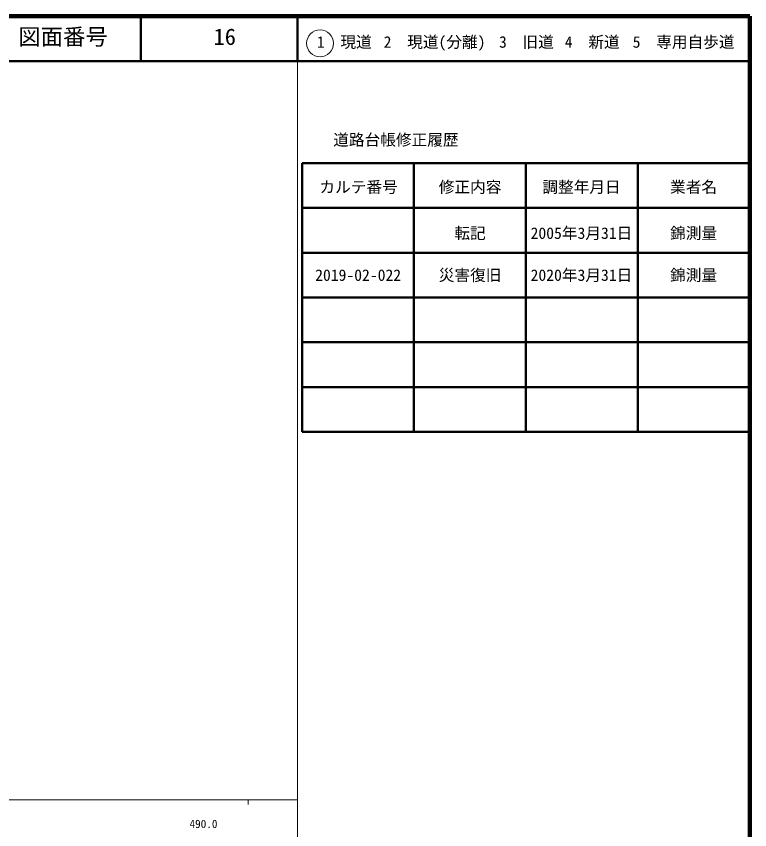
# Model space of a CAD drawing. Units: millimetres, scale not verified. Extents: x 69839 to 709839, y -172201 to 187799.
# Drawn here: x 546013 to 709839, y 6156 to 187799 of the extents above; entities that cross this region are included whole.
import ezdxf
from ezdxf.enums import TextEntityAlignment as Align

# ---------------------------------------------------------------- set-up
doc = ezdxf.new("R2010")
doc.units = ezdxf.units.MM
doc.header["$LTSCALE"] = 1000
for name, color, linetype, lineweight in [('M-SUV', 7, 'Continuous', 13), ('M-TTL', 2, 'Continuous', 140), ('M-TTL-LINE', 7, 'Continuous', 50), ('M-TTL-TXT', 7, 'Continuous', 13)]:
    doc.layers.add(name, color=color, linetype=linetype, lineweight=lineweight)
doc.styles.add('ＭＳ ゴシック', font='')
doc.styles.get('ＭＳ ゴシック').set_extended_font_data('MS Gothic')

msp = doc.modelspace()

# ---------------------------------------------------------------- linework, layer by layer
at = {"layer": 'M-SUV'}
for p, q in [((608839, -172201), (608839, 177799)), ((69839, 12799), (608839, 12799)), ((597839, 12799), (597839, 11799))]:
    msp.add_line(p, q, dxfattribs=at)
at = {"layer": 'M-TTL'}
for p, q in [((709839, 187799), (69839, 187799)), ((709839, -172201), (709839, 187799))]:
    msp.add_line(p, q, dxfattribs=at)
at = {"layer": 'M-TTL-LINE'}
for p, q in [((573836, 187799), (573836, 177799)), ((608839, 187799), (608839, 177799)), ((69839, 177799), (709839, 177799)), ((609839, 154996), (609839, 94996)), ((609839, 154996), (709839, 154996)), ((634839, 154996), (634839, 94996)), ((659839, 154996), (659839, 94996)), ((684839, 154996), (684839, 94996)), ((609839, 144996), (709839, 144996)), ((609839, 134996), (709839, 134996)), ((609839, 124996), (709839, 124996)), ((609839, 114996), (709839, 114996)), ((609839, 104996), (709839, 104996)), ((609839, 94996), (709839, 94996))]:
    msp.add_line(p, q, dxfattribs=at)
at = {"layer": 'M-TTL-TXT'}
msp.add_circle((613870, 181757), 3000, dxfattribs=at)

# ---------------------------------------------------------------- texts
at = {"layer": 'M-SUV', "style": 'ＭＳ ゴシック'}
msp.add_text('490.0', height=1833, dxfattribs=at).set_placement((584714, 5994), align=Align.BOTTOM_LEFT)
at = {"layer": 'M-TTL-TXT', "style": 'ＭＳ ゴシック'}
for s, height, p in [('図面番号', 3666, (546461, 180299)), ('16', 3666, (590086, 180299)), ('1\u3000現道', 2566, (613162, 180007)), ('2\u3000現道(分離)', 2566, (628083, 180007)), ('3\u3000旧道', 2566, (653835, 180007)), ('4\u3000新道', 2566, (668538, 180007)), ('5\u3000専用自歩道', 2566, (683693, 180007)), ('道路台帳修正履歴', 2566, (616808, 158162)), ('カルテ番号', 2566, (613732, 147620)), ('修正内容', 2566, (640374, 147620)), ('調整年月日', 2566, (663517, 147620)), ('業者名', 2566, (692042, 147620)), ('転記', 2566, (643874, 137320)), ('2005年3月31日', 2566, (660892, 137320)), ('錦測量', 2566, (692042, 137320)), ('2019-02-022', 2566, (612769, 127944)), ('災害復旧', 2566, (640374, 127944)), ('2020年3月31日', 2566, (660892, 127944)), ('錦測量', 2566, (692042, 127944))]:
    msp.add_text(s, height=height, dxfattribs=at).set_placement(p, align=Align.BOTTOM_LEFT)

doc.saveas('drawing.dxf')
